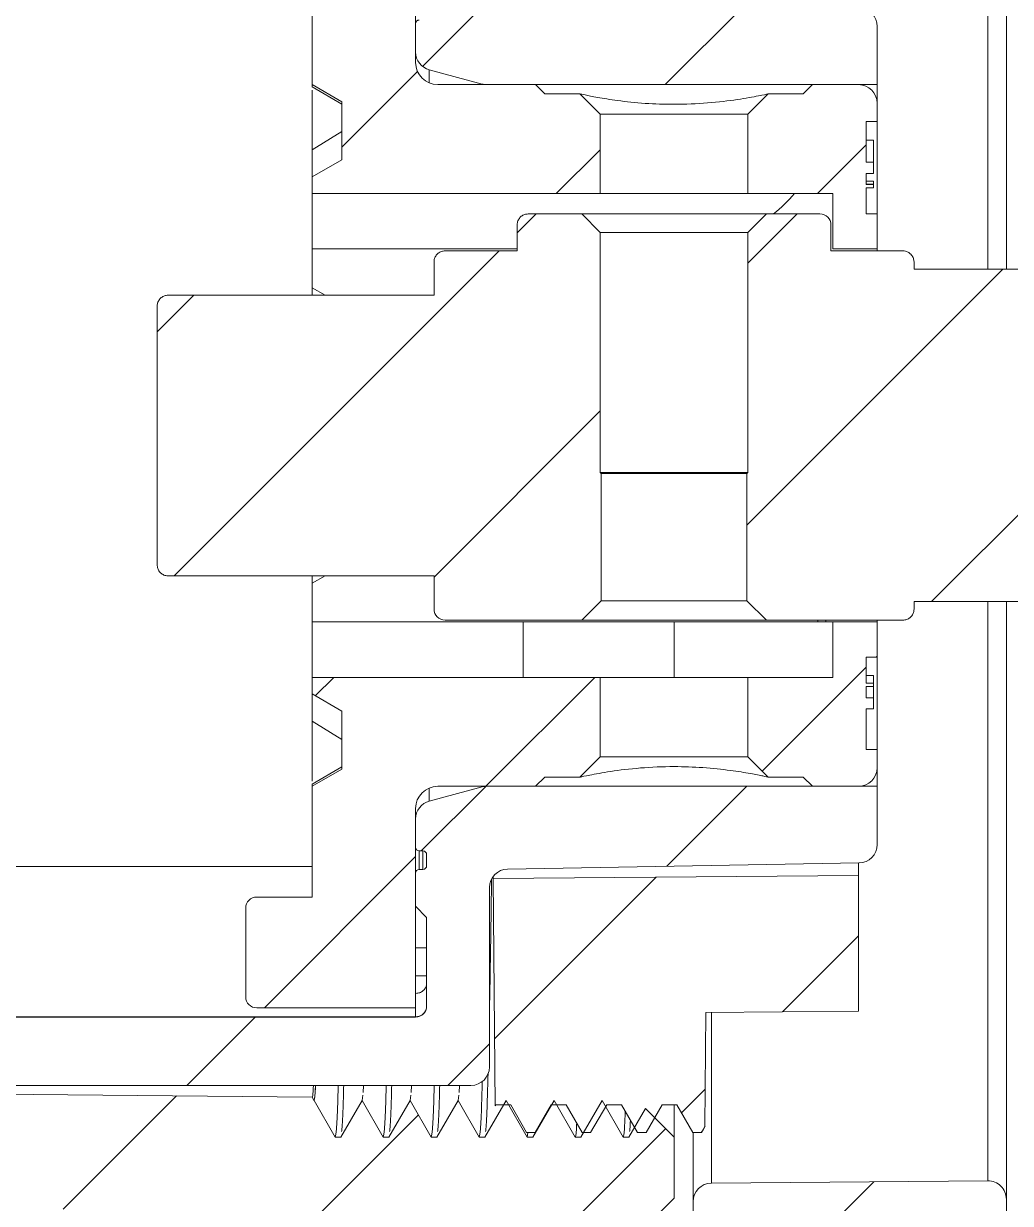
# Model space of a CAD drawing. Extents: x 14808 to 20058, y -13198 to -11680.
# Drawn here: x 19067.65 to 19081.01, y -12642.58 to -12626.6 of the extents above; entities that cross this region are included whole.
import ezdxf

# ---------------------------------------------------------------- set-up
doc = ezdxf.new("R2010")
doc.units = 0
doc.header["$LTSCALE"] = 7
doc.header["$MEASUREMENT"] = 0
doc.layers.get('0').update_dxf_attribs({"color": 2, "linetype": 'CONTINUOUS'})
pattern_1 = [(45, (85.4865, 0), (-1.76776695, 1.76776695), [])]

msp = doc.modelspace()

# ---------------------------------------------------------------- hatches: boundary and pattern name
at = {"linetype": 'Continuous', "lineweight": 0}
h = msp.add_hatch(dxfattribs=at)
h.set_pattern_fill('ANSI31', color=2, scale=20, style=0)
h.set_pattern_definition(pattern_1)
edge = h.paths.add_edge_path(flags=0)
edge.add_arc((19073.056, -12626.504), 0.05, 270, 360, ccw=False)
edge.add_line((19073.056, -12626.554), (19073.006, -12626.554))
edge.add_arc((19073.006, -12626.604), 0.05, 90, 180)
edge.add_line((19072.956, -12626.604), (19072.956, -12626.987))
edge.add_arc((19073.206, -12626.987), 0.25, 180, 255)
edge.add_line((19073.142, -12627.229), (19073.858, -12627.421))
edge.add_arc((19073.922, -12627.179), 0.25, 255, 270)
edge.add_line((19073.922, -12627.429), (19079.206, -12627.429))
edge.add_line((19079.206, -12627.429), (19079.206, -12626.642))
edge.add_arc((19078.956, -12626.642), 0.25, 0, 89)
edge.add_line((19078.961, -12626.392), (19074.202, -12626.309))
edge.add_arc((19074.206, -12626.059), 0.25, 180, 269, ccw=False)
edge.add_line((19073.956, -12626.059), (19073.956, -12623.629))
edge.add_arc((19073.706, -12623.629), 0.25, 0, 90)
edge.add_line((19073.706, -12623.379), (19065.006, -12623.379))
edge.add_line((19065.006, -12623.379), (19065.006, -12624.304))
edge.add_line((19065.006, -12624.304), (19072.956, -12624.304))
edge.add_arc((19072.956, -12624.454), 0.15, 0, 90, ccw=False)
edge.add_line((19073.106, -12624.454), (19073.106, -12625.654))
edge.add_line((19073.106, -12625.654), (19072.956, -12625.804))
edge.add_line((19072.956, -12625.804), (19072.956, -12626.254))
edge.add_arc((19073.006, -12626.254), 0.05, 180, 270)
edge.add_line((19073.006, -12626.304), (19073.056, -12626.304))
edge.add_arc((19073.056, -12626.354), 0.05, 0, 90, ccw=False)
edge.add_line((19073.106, -12626.354), (19073.106, -12626.504))
h = msp.add_hatch(dxfattribs=at)
h.set_pattern_fill('ANSI31', color=2, scale=20, style=0)
h.set_pattern_definition(pattern_1)
edge = h.paths.add_edge_path(flags=0)
edge.add_line((19071.956, -12627.66), (19071.956, -12628.448))
edge.add_line((19071.956, -12628.448), (19071.556, -12628.679))
edge.add_line((19071.556, -12628.679), (19071.556, -12628.904))
edge.add_line((19071.556, -12628.904), (19075.456, -12628.904))
edge.add_spline(control_points=[(19075.456, -12628.904), (19075.456, -12628.815), (19075.456, -12628.725), (19075.456, -12628.635), (19075.456, -12628.367), (19075.456, -12628.098), (19075.456, -12627.829)], knot_values=[1398.099463, 1398.099463, 1398.099463, 1398.099463, 1398.1, 1398.1, 1398.1, 1398.101613, 1398.101613, 1398.101613, 1398.101613], weights=[1, 1, 1, 1, 1, 1, 1], degree=3, periodic=0)
edge.add_line((19075.456, -12627.829), (19075.181, -12627.554))
edge.add_line((19075.181, -12627.554), (19074.706, -12627.554))
edge.add_line((19074.706, -12627.554), (19074.581, -12627.429))
edge.add_line((19074.581, -12627.429), (19073.256, -12627.429))
edge.add_arc((19073.256, -12627.129), 0.3, 180, 270, ccw=False)
edge.add_line((19072.956, -12627.129), (19072.956, -12624.429))
edge.add_line((19072.956, -12624.429), (19070.806, -12624.429))
edge.add_arc((19070.806, -12624.579), 0.15, 90, 180)
edge.add_line((19070.656, -12624.579), (19070.656, -12625.779))
edge.add_arc((19070.806, -12625.779), 0.15, 180, 270)
edge.add_line((19070.806, -12625.929), (19071.556, -12625.929))
edge.add_line((19071.556, -12625.929), (19071.556, -12627.429))
edge.add_line((19071.556, -12627.429), (19071.956, -12627.66))
h = msp.add_hatch(dxfattribs=at)
h.set_pattern_fill('ANSI31', color=2, scale=20, style=0)
h.set_pattern_definition(pattern_1)
edge = h.paths.add_edge_path(flags=0)
edge.add_line((19079.156, -12628.824), (19079.156, -12628.78))
edge.add_line((19079.156, -12628.78), (19079.056, -12628.78))
edge.add_line((19079.056, -12628.78), (19079.056, -12628.63))
edge.add_line((19079.056, -12628.63), (19079.156, -12628.63))
edge.add_line((19079.156, -12628.63), (19079.156, -12628.479))
edge.add_line((19079.156, -12628.479), (19079.056, -12628.479))
edge.add_line((19079.056, -12628.479), (19079.056, -12627.929))
edge.add_line((19079.056, -12627.929), (19079.206, -12627.929))
edge.add_line((19079.206, -12627.929), (19079.206, -12627.679))
edge.add_arc((19078.956, -12627.679), 0.25, 0, 90)
edge.add_line((19078.956, -12627.429), (19078.331, -12627.429))
edge.add_line((19078.331, -12627.429), (19078.206, -12627.554))
edge.add_line((19078.206, -12627.554), (19077.731, -12627.554))
edge.add_line((19077.731, -12627.554), (19077.456, -12627.829))
edge.add_spline(control_points=[(19077.456, -12627.829), (19077.456, -12628.098), (19077.456, -12628.367), (19077.456, -12628.635), (19077.456, -12628.725), (19077.456, -12628.815), (19077.456, -12628.904)], knot_values=[1398.098388, 1398.098388, 1398.098388, 1398.098388, 1398.1, 1398.1, 1398.1, 1398.100537, 1398.100537, 1398.100537, 1398.100537], weights=[1, 1, 1, 1, 1, 1, 1], degree=3, periodic=0)
edge.add_line((19077.456, -12628.904), (19078.606, -12628.904))
edge.add_spline(control_points=[(19078.606, -12628.904), (19078.606, -12629.029), (19078.606, -12629.154), (19078.606, -12629.279), (19078.606, -12629.404), (19078.606, -12629.529), (19078.606, -12629.654)], knot_values=[3005.91425, 3005.91425, 3005.91425, 3005.91425, 3005.915, 3005.915, 3005.915, 3005.91575, 3005.91575, 3005.91575, 3005.91575], weights=[1, 1, 1, 1, 1, 1, 1], degree=3, periodic=0)
edge.add_line((19078.606, -12629.654), (19079.206, -12629.654))
edge.add_line((19079.206, -12629.654), (19079.206, -12629.179))
edge.add_line((19079.206, -12629.179), (19079.056, -12629.179))
edge.add_line((19079.056, -12629.179), (19079.056, -12628.824))
edge.add_line((19079.056, -12628.824), (19079.156, -12628.824))
h = msp.add_hatch(dxfattribs=at)
h.set_pattern_fill('ANSI31', color=2, scale=20, style=0)
h.set_pattern_definition(pattern_1)
edge = h.paths.add_edge_path(flags=0)
edge.add_line((19075.206, -12629.179), (19074.481, -12629.179))
edge.add_spline(control_points=[(19074.481, -12629.179), (19074.465, -12629.179), (19074.448, -12629.182), (19074.432, -12629.188), (19074.416, -12629.193), (19074.401, -12629.202), (19074.388, -12629.212), (19074.375, -12629.223), (19074.363, -12629.235), (19074.354, -12629.25), (19074.345, -12629.264), (19074.339, -12629.28), (19074.335, -12629.296), (19074.333, -12629.307), (19074.331, -12629.318), (19074.331, -12629.329)], knot_values=[0, 0, 0, 0, 0.000101, 0.000101, 0.000101, 0.000201, 0.000201, 0.000201, 0.000302, 0.000302, 0.000302, 0.000403, 0.000403, 0.000403, 0.000469, 0.000469, 0.000469, 0.000469], weights=[1, 1, 1, 1, 1, 1, 1, 1, 1, 1, 1, 1, 1, 1, 1, 1], degree=3, periodic=0)
edge.add_spline(control_points=[(19074.331, -12629.329), (19074.331, -12629.388), (19074.331, -12629.446), (19074.331, -12629.504), (19074.331, -12629.563), (19074.331, -12629.621), (19074.331, -12629.679)], knot_values=[2970.96215, 2970.96215, 2970.96215, 2970.96215, 2970.9625, 2970.9625, 2970.9625, 2970.96285, 2970.96285, 2970.96285, 2970.96285], weights=[1, 1, 1, 1, 1, 1, 1], degree=3, periodic=0)
edge.add_line((19074.331, -12629.679), (19073.356, -12629.679))
edge.add_spline(control_points=[(19073.356, -12629.679), (19073.34, -12629.679), (19073.323, -12629.682), (19073.307, -12629.688), (19073.291, -12629.693), (19073.276, -12629.702), (19073.263, -12629.712), (19073.25, -12629.723), (19073.238, -12629.735), (19073.229, -12629.75), (19073.22, -12629.764), (19073.214, -12629.78), (19073.21, -12629.796), (19073.208, -12629.807), (19073.206, -12629.818), (19073.206, -12629.829)], knot_values=[0, 0, 0, 0, 0.000101, 0.000101, 0.000101, 0.000201, 0.000201, 0.000201, 0.000302, 0.000302, 0.000302, 0.000403, 0.000403, 0.000403, 0.000469, 0.000469, 0.000469, 0.000469], weights=[1, 1, 1, 1, 1, 1, 1, 1, 1, 1, 1, 1, 1, 1, 1, 1], degree=3, periodic=0)
edge.add_spline(control_points=[(19073.206, -12629.829), (19073.206, -12629.979), (19073.206, -12630.129), (19073.206, -12630.279)], knot_values=[1135.95065, 1135.95065, 1135.95065, 1135.95065, 1135.95155, 1135.95155, 1135.95155, 1135.95155], weights=[1, 1, 1, 1], degree=3, periodic=0)
edge.add_line((19073.206, -12630.279), (19069.606, -12630.279))
edge.add_spline(control_points=[(19069.606, -12630.279), (19069.59, -12630.279), (19069.573, -12630.282), (19069.557, -12630.288), (19069.541, -12630.293), (19069.526, -12630.302), (19069.513, -12630.312), (19069.5, -12630.323), (19069.488, -12630.335), (19069.479, -12630.35), (19069.47, -12630.364), (19069.464, -12630.38), (19069.46, -12630.396), (19069.458, -12630.407), (19069.456, -12630.418), (19069.456, -12630.429)], knot_values=[0, 0, 0, 0, 0.000101, 0.000101, 0.000101, 0.000201, 0.000201, 0.000201, 0.000302, 0.000302, 0.000302, 0.000403, 0.000403, 0.000403, 0.000469, 0.000469, 0.000469, 0.000469], weights=[1, 1, 1, 1, 1, 1, 1, 1, 1, 1, 1, 1, 1, 1, 1, 1], degree=3, periodic=0)
edge.add_spline(control_points=[(19069.456, -12630.429), (19069.456, -12630.575), (19069.456, -12630.721), (19069.456, -12630.867), (19069.456, -12631.888), (19069.456, -12632.908), (19069.456, -12633.929)], knot_values=[2446.667125, 2446.667125, 2446.667125, 2446.667125, 2446.668, 2446.668, 2446.668, 2446.674125, 2446.674125, 2446.674125, 2446.674125], weights=[1, 1, 1, 1, 1, 1, 1], degree=3, periodic=0)
edge.add_spline(control_points=[(19069.456, -12633.929), (19069.456, -12633.946), (19069.459, -12633.963), (19069.465, -12633.979), (19069.47, -12633.995), (19069.479, -12634.01), (19069.489, -12634.023), (19069.5, -12634.036), (19069.513, -12634.048), (19069.527, -12634.056), (19069.541, -12634.065), (19069.557, -12634.072), (19069.573, -12634.076), (19069.584, -12634.078), (19069.595, -12634.079), (19069.606, -12634.079)], knot_values=[0, 0, 0, 0, 0.000101, 0.000101, 0.000101, 0.000201, 0.000201, 0.000201, 0.000302, 0.000302, 0.000302, 0.000403, 0.000403, 0.000403, 0.000469, 0.000469, 0.000469, 0.000469], weights=[1, 1, 1, 1, 1, 1, 1, 1, 1, 1, 1, 1, 1, 1, 1, 1], degree=3, periodic=0)
edge.add_line((19069.606, -12634.079), (19073.206, -12634.079))
edge.add_spline(control_points=[(19073.206, -12634.079), (19073.206, -12634.229), (19073.206, -12634.379), (19073.206, -12634.529)], knot_values=[1135.95915, 1135.95915, 1135.95915, 1135.95915, 1135.96005, 1135.96005, 1135.96005, 1135.96005], weights=[1, 1, 1, 1], degree=3, periodic=0)
edge.add_arc((19073.356, -12634.529), 0.15, 180, 270)
edge.add_line((19073.356, -12634.679), (19075.206, -12634.679))
edge.add_line((19075.206, -12634.679), (19075.469, -12634.417))
edge.add_spline(control_points=[(19075.469, -12634.417), (19075.469, -12633.914), (19075.469, -12633.41), (19075.469, -12632.907), (19075.469, -12632.835), (19075.469, -12632.764), (19075.469, -12632.692)], knot_values=[1380.620731, 1380.620731, 1380.620731, 1380.620731, 1380.62375, 1380.62375, 1380.62375, 1380.624181, 1380.624181, 1380.624181, 1380.624181], weights=[1, 1, 1, 1, 1, 1, 1], degree=3, periodic=0)
edge.add_line((19075.469, -12632.692), (19075.456, -12632.679))
edge.add_spline(control_points=[(19075.456, -12632.679), (19075.456, -12632.398), (19075.456, -12632.117), (19075.456, -12631.835), (19075.456, -12631.169), (19075.456, -12630.502), (19075.456, -12629.835), (19075.456, -12629.7), (19075.456, -12629.565), (19075.456, -12629.429)], knot_values=[1398.094313, 1398.094313, 1398.094313, 1398.094313, 1398.096, 1398.096, 1398.096, 1398.1, 1398.1, 1398.1, 1398.100813, 1398.100813, 1398.100813, 1398.100813], weights=[1, 1, 1, 1, 1, 1, 1, 1, 1, 1], degree=3, periodic=0)
edge.add_line((19075.456, -12629.429), (19075.206, -12629.179))
h = msp.add_hatch(dxfattribs=at)
h.set_pattern_fill('ANSI31', color=2, scale=20, style=0)
h.set_pattern_definition(pattern_1)
edge = h.paths.add_edge_path(flags=0)
edge.add_line((19083.456, -12629.929), (19079.706, -12629.929))
edge.add_spline(control_points=[(19079.706, -12629.929), (19079.706, -12629.896), (19079.706, -12629.863), (19079.706, -12629.829)], knot_values=[1135.95515, 1135.95515, 1135.95515, 1135.95515, 1135.95535, 1135.95535, 1135.95535, 1135.95535], weights=[1, 1, 1, 1], degree=3, periodic=0)
edge.add_spline(control_points=[(19079.706, -12629.829), (19079.706, -12629.812), (19079.703, -12629.795), (19079.698, -12629.78), (19079.692, -12629.764), (19079.684, -12629.749), (19079.673, -12629.736), (19079.663, -12629.722), (19079.65, -12629.711), (19079.636, -12629.702), (19079.622, -12629.693), (19079.606, -12629.687), (19079.589, -12629.683), (19079.578, -12629.68), (19079.567, -12629.679), (19079.556, -12629.679)], knot_values=[0, 0, 0, 0, 0.000101, 0.000101, 0.000101, 0.000201, 0.000201, 0.000201, 0.000302, 0.000302, 0.000302, 0.000403, 0.000403, 0.000403, 0.000469, 0.000469, 0.000469, 0.000469], weights=[1, 1, 1, 1, 1, 1, 1, 1, 1, 1, 1, 1, 1, 1, 1, 1], degree=3, periodic=0)
edge.add_line((19079.556, -12629.679), (19078.581, -12629.679))
edge.add_spline(control_points=[(19078.581, -12629.679), (19078.581, -12629.621), (19078.581, -12629.563), (19078.581, -12629.504), (19078.581, -12629.446), (19078.581, -12629.388), (19078.581, -12629.329)], knot_values=[2970.96215, 2970.96215, 2970.96215, 2970.96215, 2970.9625, 2970.9625, 2970.9625, 2970.96285, 2970.96285, 2970.96285, 2970.96285], weights=[1, 1, 1, 1, 1, 1, 1], degree=3, periodic=0)
edge.add_arc((19078.431, -12629.329), 0.15, 0, 90)
edge.add_line((19078.431, -12629.179), (19077.706, -12629.179))
edge.add_line((19077.706, -12629.179), (19077.456, -12629.429))
edge.add_spline(control_points=[(19077.456, -12629.429), (19077.456, -12629.565), (19077.456, -12629.7), (19077.456, -12629.835), (19077.456, -12630.783), (19077.456, -12631.731), (19077.456, -12632.679)], knot_values=[1398.099188, 1398.099188, 1398.099188, 1398.099188, 1398.1, 1398.1, 1398.1, 1398.105688, 1398.105688, 1398.105688, 1398.105688], weights=[1, 1, 1, 1, 1, 1, 1], degree=3, periodic=0)
edge.add_line((19077.456, -12632.679), (19077.444, -12632.692))
edge.add_spline(control_points=[(19077.444, -12632.692), (19077.444, -12632.764), (19077.444, -12632.835), (19077.444, -12632.907), (19077.444, -12633.41), (19077.444, -12633.914), (19077.444, -12634.417)], knot_values=[1380.623319, 1380.623319, 1380.623319, 1380.623319, 1380.62375, 1380.62375, 1380.62375, 1380.626769, 1380.626769, 1380.626769, 1380.626769], weights=[1, 1, 1, 1, 1, 1, 1], degree=3, periodic=0)
edge.add_line((19077.444, -12634.417), (19077.706, -12634.679))
edge.add_line((19077.706, -12634.679), (19079.556, -12634.679))
edge.add_spline(control_points=[(19079.556, -12634.679), (19079.573, -12634.679), (19079.59, -12634.676), (19079.606, -12634.671), (19079.622, -12634.665), (19079.637, -12634.657), (19079.65, -12634.646), (19079.663, -12634.636), (19079.675, -12634.623), (19079.684, -12634.609), (19079.692, -12634.594), (19079.699, -12634.579), (19079.703, -12634.562), (19079.705, -12634.551), (19079.706, -12634.54), (19079.706, -12634.529)], knot_values=[0, 0, 0, 0, 0.000101, 0.000101, 0.000101, 0.000201, 0.000201, 0.000201, 0.000302, 0.000302, 0.000302, 0.000403, 0.000403, 0.000403, 0.000469, 0.000469, 0.000469, 0.000469], weights=[1, 1, 1, 1, 1, 1, 1, 1, 1, 1, 1, 1, 1, 1, 1, 1], degree=3, periodic=0)
edge.add_spline(control_points=[(19079.706, -12634.529), (19079.706, -12634.496), (19079.706, -12634.463), (19079.706, -12634.429)], knot_values=[1135.94595, 1135.94595, 1135.94595, 1135.94595, 1135.94615, 1135.94615, 1135.94615, 1135.94615], weights=[1, 1, 1, 1], degree=3, periodic=0)
edge.add_line((19079.706, -12634.429), (19083.456, -12634.429))
edge.add_spline(control_points=[(19083.456, -12634.429), (19083.456, -12634.404), (19083.456, -12634.379), (19083.456, -12634.354), (19083.456, -12634.329), (19083.456, -12634.304), (19083.456, -12634.279)], knot_values=[1048.57485, 1048.57485, 1048.57485, 1048.57485, 1048.575, 1048.575, 1048.575, 1048.57515, 1048.57515, 1048.57515, 1048.57515], weights=[1, 1, 1, 1, 1, 1, 1], degree=3, periodic=0)
edge.add_line((19083.456, -12634.279), (19084.106, -12634.279))
edge.add_line((19084.106, -12634.279), (19084.106, -12634.379))
edge.add_line((19084.106, -12634.379), (19084.307, -12634.379))
edge.add_line((19084.307, -12634.379), (19084.307, -12634.279))
edge.add_line((19084.307, -12634.279), (19084.508, -12634.279))
edge.add_line((19084.508, -12634.279), (19084.508, -12634.379))
edge.add_line((19084.508, -12634.379), (19084.566, -12634.379))
edge.add_line((19084.566, -12634.379), (19084.566, -12634.279))
edge.add_line((19084.566, -12634.279), (19084.956, -12634.279))
edge.add_spline(control_points=[(19084.956, -12634.279), (19084.956, -12634.304), (19084.956, -12634.329), (19084.956, -12634.354), (19084.956, -12634.379), (19084.956, -12634.404), (19084.956, -12634.429)], knot_values=[1048.57485, 1048.57485, 1048.57485, 1048.57485, 1048.575, 1048.575, 1048.575, 1048.57515, 1048.57515, 1048.57515, 1048.57515], weights=[1, 1, 1, 1, 1, 1, 1], degree=3, periodic=0)
edge.add_line((19084.956, -12634.429), (19088.456, -12634.429))
edge.add_arc((19088.456, -12634.179), 0.25, 270, 360)
edge.add_line((19088.706, -12634.179), (19088.706, -12633.304))
edge.add_line((19088.706, -12633.304), (19087.587, -12633.004))
edge.add_line((19087.587, -12633.004), (19082.995, -12633.004))
edge.add_arc((19082.995, -12632.504), 0.5, 210, 270, ccw=False)
edge.add_line((19082.562, -12632.754), (19082.374, -12632.429))
edge.add_spline(control_points=[(19082.374, -12632.429), (19082.371, -12632.423), (19082.367, -12632.416), (19082.364, -12632.41), (19082.338, -12632.36), (19082.32, -12632.305), (19082.312, -12632.25), (19082.304, -12632.194), (19082.306, -12632.137), (19082.317, -12632.082), (19082.328, -12632.029), (19082.347, -12631.976), (19082.374, -12631.929)], knot_values=[0.000008, 0.000008, 0.000008, 0.000008, 0.000053, 0.000053, 0.000053, 0.000393, 0.000393, 0.000393, 0.000734, 0.000734, 0.000734, 0.001064, 0.001064, 0.001064, 0.001064], weights=[1, 1, 1, 1, 1, 1, 1, 1, 1, 1, 1, 1, 1], degree=3, periodic=0)
edge.add_line((19082.374, -12631.929), (19082.562, -12631.604))
edge.add_arc((19082.995, -12631.854), 0.5, 90, 150, ccw=False)
edge.add_line((19082.995, -12631.354), (19087.587, -12631.354))
edge.add_line((19087.587, -12631.354), (19088.706, -12631.054))
edge.add_line((19088.706, -12631.054), (19088.706, -12630.179))
edge.add_arc((19088.456, -12630.179), 0.25, 0, 90)
edge.add_line((19088.456, -12629.929), (19084.956, -12629.929))
edge.add_spline(control_points=[(19084.956, -12629.929), (19084.956, -12629.954), (19084.956, -12629.979), (19084.956, -12630.004), (19084.956, -12630.029), (19084.956, -12630.054), (19084.956, -12630.079)], knot_values=[1048.57485, 1048.57485, 1048.57485, 1048.57485, 1048.575, 1048.575, 1048.575, 1048.57515, 1048.57515, 1048.57515, 1048.57515], weights=[1, 1, 1, 1, 1, 1, 1], degree=3, periodic=0)
edge.add_line((19084.956, -12630.079), (19084.566, -12630.079))
edge.add_line((19084.566, -12630.079), (19084.566, -12629.979))
edge.add_line((19084.566, -12629.979), (19084.508, -12629.979))
edge.add_line((19084.508, -12629.979), (19084.508, -12630.079))
edge.add_line((19084.508, -12630.079), (19084.307, -12630.079))
edge.add_line((19084.307, -12630.079), (19084.307, -12629.979))
edge.add_line((19084.307, -12629.979), (19084.106, -12629.979))
edge.add_line((19084.106, -12629.979), (19084.106, -12630.079))
edge.add_line((19084.106, -12630.079), (19083.456, -12630.079))
edge.add_spline(control_points=[(19083.456, -12630.079), (19083.456, -12630.054), (19083.456, -12630.029), (19083.456, -12630.004), (19083.456, -12629.979), (19083.456, -12629.954), (19083.456, -12629.929)], knot_values=[1048.57485, 1048.57485, 1048.57485, 1048.57485, 1048.575, 1048.575, 1048.575, 1048.57515, 1048.57515, 1048.57515, 1048.57515], weights=[1, 1, 1, 1, 1, 1, 1], degree=3, periodic=0)
h = msp.add_hatch(dxfattribs=at)
h.set_pattern_fill('ANSI31', color=2, scale=20, style=0)
h.set_pattern_definition(pattern_1)
edge = h.paths.add_edge_path(flags=0)
edge.add_line((19079.056, -12635.729), (19079.056, -12635.578))
edge.add_line((19079.056, -12635.578), (19079.156, -12635.578))
edge.add_line((19079.156, -12635.578), (19079.156, -12635.534))
edge.add_line((19079.156, -12635.534), (19079.056, -12635.534))
edge.add_line((19079.056, -12635.534), (19079.056, -12635.179))
edge.add_line((19079.056, -12635.179), (19079.206, -12635.179))
edge.add_line((19079.206, -12635.179), (19079.206, -12634.704))
edge.add_line((19079.206, -12634.704), (19078.606, -12634.704))
edge.add_spline(control_points=[(19078.606, -12634.704), (19078.606, -12634.829), (19078.606, -12634.954), (19078.606, -12635.079), (19078.606, -12635.204), (19078.606, -12635.329), (19078.606, -12635.454)], knot_values=[3005.91425, 3005.91425, 3005.91425, 3005.91425, 3005.915, 3005.915, 3005.915, 3005.91575, 3005.91575, 3005.91575, 3005.91575], weights=[1, 1, 1, 1, 1, 1, 1], degree=3, periodic=0)
edge.add_line((19078.606, -12635.454), (19077.456, -12635.454))
edge.add_spline(control_points=[(19077.456, -12635.454), (19077.456, -12635.723), (19077.456, -12635.992), (19077.456, -12636.26), (19077.456, -12636.35), (19077.456, -12636.44), (19077.456, -12636.529)], knot_values=[1398.098387, 1398.098387, 1398.098387, 1398.098387, 1398.1, 1398.1, 1398.1, 1398.100537, 1398.100537, 1398.100537, 1398.100537], weights=[1, 1, 1, 1, 1, 1, 1], degree=3, periodic=0)
edge.add_line((19077.456, -12636.529), (19077.731, -12636.804))
edge.add_line((19077.731, -12636.804), (19078.206, -12636.804))
edge.add_line((19078.206, -12636.804), (19078.331, -12636.929))
edge.add_line((19078.331, -12636.929), (19078.956, -12636.929))
edge.add_arc((19078.956, -12636.679), 0.25, 270, 360)
edge.add_line((19079.206, -12636.679), (19079.206, -12636.429))
edge.add_line((19079.206, -12636.429), (19079.056, -12636.429))
edge.add_line((19079.056, -12636.429), (19079.056, -12635.88))
edge.add_line((19079.056, -12635.88), (19079.156, -12635.88))
edge.add_line((19079.156, -12635.88), (19079.156, -12635.729))
edge.add_line((19079.156, -12635.729), (19079.056, -12635.729))
h = msp.add_hatch(dxfattribs=at)
h.set_pattern_fill('ANSI31', color=2, scale=20, style=0)
h.set_pattern_definition(pattern_1)
edge = h.paths.add_edge_path(flags=0)
edge.add_line((19071.956, -12635.91), (19071.956, -12636.698))
edge.add_line((19071.956, -12636.698), (19071.556, -12636.929))
edge.add_line((19071.556, -12636.929), (19071.556, -12638.429))
edge.add_line((19071.556, -12638.429), (19070.806, -12638.429))
edge.add_arc((19070.806, -12638.579), 0.15, 90, 180)
edge.add_line((19070.656, -12638.579), (19070.656, -12639.779))
edge.add_arc((19070.806, -12639.779), 0.15, 180, 270)
edge.add_line((19070.806, -12639.929), (19072.956, -12639.929))
edge.add_line((19072.956, -12639.929), (19072.956, -12637.229))
edge.add_arc((19073.256, -12637.229), 0.3, 90, 180, ccw=False)
edge.add_line((19073.256, -12636.929), (19074.581, -12636.929))
edge.add_line((19074.581, -12636.929), (19074.706, -12636.804))
edge.add_line((19074.706, -12636.804), (19075.181, -12636.804))
edge.add_line((19075.181, -12636.804), (19075.456, -12636.529))
edge.add_spline(control_points=[(19075.456, -12636.529), (19075.456, -12636.44), (19075.456, -12636.35), (19075.456, -12636.26), (19075.456, -12635.992), (19075.456, -12635.723), (19075.456, -12635.454)], knot_values=[1398.099463, 1398.099463, 1398.099463, 1398.099463, 1398.1, 1398.1, 1398.1, 1398.101613, 1398.101613, 1398.101613, 1398.101613], weights=[1, 1, 1, 1, 1, 1, 1], degree=3, periodic=0)
edge.add_line((19075.456, -12635.454), (19071.556, -12635.454))
edge.add_line((19071.556, -12635.454), (19071.556, -12635.679))
edge.add_line((19071.556, -12635.679), (19071.956, -12635.91))
h = msp.add_hatch(dxfattribs=at)
h.set_pattern_fill('ANSI31', color=2, scale=20, style=0)
h.set_pattern_definition(pattern_1)
edge = h.paths.add_edge_path(flags=0)
edge.add_arc((19073.006, -12637.754), 0.05, 180, 270)
edge.add_line((19073.006, -12637.804), (19073.056, -12637.804))
edge.add_arc((19073.056, -12637.854), 0.05, 0, 90, ccw=False)
edge.add_line((19073.106, -12637.854), (19073.106, -12638.004))
edge.add_arc((19073.056, -12638.004), 0.05, 270, 360, ccw=False)
edge.add_line((19073.056, -12638.054), (19073.006, -12638.054))
edge.add_arc((19073.006, -12638.104), 0.05, 90, 180)
edge.add_line((19072.956, -12638.104), (19072.956, -12638.554))
edge.add_line((19072.956, -12638.554), (19073.106, -12638.704))
edge.add_line((19073.106, -12638.704), (19073.106, -12639.904))
edge.add_arc((19072.956, -12639.904), 0.15, 270, 360, ccw=False)
edge.add_line((19072.956, -12640.054), (19065.006, -12640.054))
edge.add_line((19065.006, -12640.054), (19065.006, -12640.979))
edge.add_line((19065.006, -12640.979), (19073.706, -12640.979))
edge.add_arc((19073.706, -12640.729), 0.25, 270, 360)
edge.add_line((19073.956, -12640.729), (19073.956, -12638.3))
edge.add_arc((19074.206, -12638.3), 0.25, 91, 180, ccw=False)
edge.add_line((19074.202, -12638.05), (19078.961, -12637.967))
edge.add_arc((19078.956, -12637.717), 0.25, 271, 360)
edge.add_line((19079.206, -12637.717), (19079.206, -12636.929))
edge.add_line((19079.206, -12636.929), (19073.922, -12636.929))
edge.add_arc((19073.922, -12637.179), 0.25, 90, 105)
edge.add_line((19073.858, -12636.938), (19073.142, -12637.13))
edge.add_arc((19073.206, -12637.371), 0.25, 105, 180)
edge.add_line((19072.956, -12637.371), (19072.956, -12637.754))
h = msp.add_hatch(dxfattribs=at)
h.set_pattern_fill('ANSI31', color=2, scale=20, style=0)
h.set_pattern_definition(pattern_1)
h.paths.add_polyline_path([(19074.577, -12641.617), (19074.794, -12641.242), (19074.994, -12641.242), (19075.21, -12641.617), (19075.327, -12641.617), (19075.544, -12641.242), (19075.744, -12641.242), (19075.96, -12641.617), (19076.077, -12641.617), (19076.294, -12641.242), (19076.494, -12641.242), (19076.71, -12641.617), (19076.827, -12641.617), (19076.875, -12641.535), (19076.888, -12639.993), (19078.956, -12639.972), (19078.956, -12638.136), (19074.009, -12638.179), (19074.036, -12641.256), (19074.044, -12641.242), (19074.244, -12641.242), (19074.46, -12641.617)], flags=0)
h = msp.add_hatch(dxfattribs=at)
h.set_pattern_fill('ANSI31', color=2, scale=20, style=0)
h.set_pattern_definition(pattern_1)
edge = h.paths.add_edge_path(flags=0)
edge.add_line((19076.456, -12641.679), (19076.068, -12641.291))
edge.add_line((19076.068, -12641.291), (19075.844, -12641.679))
edge.add_line((19075.844, -12641.679), (19075.769, -12641.679))
edge.add_line((19075.769, -12641.679), (19075.481, -12641.181))
edge.add_line((19075.481, -12641.181), (19075.194, -12641.679))
edge.add_line((19075.194, -12641.679), (19075.119, -12641.679))
edge.add_line((19075.119, -12641.679), (19074.831, -12641.181))
edge.add_line((19074.831, -12641.181), (19074.544, -12641.679))
edge.add_line((19074.544, -12641.679), (19074.469, -12641.679))
edge.add_line((19074.469, -12641.679), (19074.181, -12641.181))
edge.add_line((19074.181, -12641.181), (19073.894, -12641.679))
edge.add_line((19073.894, -12641.679), (19073.819, -12641.679))
edge.add_line((19073.819, -12641.679), (19073.531, -12641.181))
edge.add_line((19073.531, -12641.181), (19073.244, -12641.679))
edge.add_line((19073.244, -12641.679), (19073.169, -12641.679))
edge.add_line((19073.169, -12641.679), (19072.881, -12641.181))
edge.add_line((19072.881, -12641.181), (19072.594, -12641.679))
edge.add_line((19072.594, -12641.679), (19072.519, -12641.679))
edge.add_line((19072.519, -12641.679), (19072.231, -12641.181))
edge.add_line((19072.231, -12641.181), (19071.944, -12641.679))
edge.add_line((19071.944, -12641.679), (19071.869, -12641.679))
edge.add_line((19071.869, -12641.679), (19071.581, -12641.181))
edge.add_line((19071.581, -12641.181), (19071.58, -12641.179))
edge.add_line((19071.58, -12641.179), (19071.555, -12641.136))
edge.add_line((19071.555, -12641.136), (19060.654, -12641.041))
edge.add_arc((19060.656, -12640.791), 0.25, 180, 269.5, ccw=False)
edge.add_line((19060.406, -12640.791), (19060.406, -12639.929))
edge.add_line((19060.406, -12639.929), (19058.156, -12639.949))
edge.add_line((19058.156, -12639.949), (19058.156, -12641.576))
edge.add_arc((19059.156, -12641.576), 1, 180, 269.5)
edge.add_line((19059.148, -12642.576), (19068.461, -12642.657))
edge.add_arc((19068.456, -12643.157), 0.5, 0, 89.5, ccw=False)
edge.add_line((19068.956, -12643.157), (19068.956, -12645.59))
edge.add_line((19068.956, -12645.59), (19070.956, -12645.614))
edge.add_line((19070.956, -12645.614), (19070.956, -12642.804))
edge.add_line((19070.956, -12642.804), (19076.206, -12642.758))
edge.add_line((19076.206, -12642.758), (19076.456, -12642.504))
edge.add_line((19076.456, -12642.504), (19076.456, -12641.679))
h = msp.add_hatch(dxfattribs=at)
h.set_pattern_fill('ANSI31', color=2, scale=20, style=0)
h.set_pattern_definition(pattern_1)
edge = h.paths.add_edge_path(flags=0)
edge.add_line((19075.456, -12647.386), (19072.956, -12647.429))
edge.add_line((19072.956, -12647.429), (19072.956, -12648.503))
edge.add_line((19072.956, -12648.503), (19076.715, -12648.438))
edge.add_arc((19076.706, -12647.938), 0.5, 271, 360)
edge.add_line((19077.206, -12647.938), (19077.206, -12643.958))
edge.add_arc((19077.706, -12643.958), 0.5, 90.5, 180, ccw=False)
edge.add_line((19077.702, -12643.458), (19080.708, -12643.431))
edge.add_arc((19080.706, -12643.181), 0.25, 270.5, 360)
edge.add_line((19080.956, -12643.181), (19080.956, -12642.519))
edge.add_arc((19080.706, -12642.519), 0.25, 0, 90.5)
edge.add_line((19080.704, -12642.269), (19076.963, -12642.302))
edge.add_arc((19076.965, -12642.552), 0.25, 90.5, 180)
edge.add_line((19076.715, -12642.552), (19076.715, -12642.934))
edge.add_line((19076.715, -12642.934), (19075.703, -12642.942))
edge.add_arc((19075.705, -12643.192), 0.25, 90.5, 174.7119)
edge.add_arc((19075.406, -12643.165), 0.05, 275, 354.7119, ccw=False)
edge.add_line((19075.411, -12643.214), (19072.956, -12643.429))
edge.add_line((19072.956, -12643.429), (19072.956, -12643.929))
edge.add_line((19072.956, -12643.929), (19075.456, -12643.973))
edge.add_line((19075.456, -12643.973), (19075.456, -12647.386))

# ---------------------------------------------------------------- linework, layer by layer
at = {"color": 7, "linetype": 'Continuous', "lineweight": 15}
for p, q in [((19080.956, -12621.839), (19080.956, -12629.929)), ((19072.956, -12627.129), (19072.956, -12624.429)), ((19071.556, -12625.929), (19071.556, -12627.429)), ((19072.956, -12626.604), (19072.956, -12626.987)), ((19079.206, -12627.429), (19079.206, -12626.642)), ((19073.858, -12627.421), (19073.142, -12627.229)), ((19071.956, -12627.66), (19071.556, -12627.429)), ((19071.556, -12627.46), (19071.956, -12627.692)), ((19074.581, -12627.429), (19073.256, -12627.429)), ((19079.206, -12627.429), (19073.922, -12627.429)), ((19074.706, -12627.554), (19074.581, -12627.429)), ((19078.331, -12627.429), (19078.206, -12627.554)), ((19078.956, -12627.429), (19078.331, -12627.429)), ((19079.206, -12627.429), (19079.206, -12627.679)), ((19071.556, -12628.31), (19071.556, -12627.504)), ((19075.181, -12627.554), (19074.706, -12627.554)), ((19075.181, -12627.554), (19075.456, -12627.829)), ((19077.456, -12627.829), (19077.731, -12627.554)), ((19078.206, -12627.554), (19077.731, -12627.554)), ((19071.956, -12628.448), (19071.956, -12627.66)), ((19079.206, -12627.929), (19079.206, -12627.679)), ((19077.456, -12627.829), (19075.456, -12627.829)), ((19075.456, -12627.829), (19075.456, -12628.904)), ((19077.456, -12628.904), (19077.456, -12627.829)), ((19079.206, -12627.929), (19079.056, -12627.929)), ((19079.056, -12628.479), (19079.056, -12627.929)), ((19079.206, -12627.929), (19079.206, -12629.179)), ((19071.956, -12628.063), (19071.556, -12628.31)), ((19079.056, -12628.179), (19079.156, -12628.179)), ((19079.156, -12628.479), (19079.156, -12628.179)), ((19071.556, -12628.679), (19071.956, -12628.448)), ((19079.156, -12628.479), (19079.056, -12628.479)), ((19079.156, -12628.63), (19079.156, -12628.479)), ((19071.556, -12628.679), (19071.556, -12628.904)), ((19079.056, -12628.63), (19079.156, -12628.63)), ((19079.056, -12628.78), (19079.056, -12628.63)), ((19079.056, -12628.734), (19079.156, -12628.734)), ((19079.156, -12628.734), (19079.156, -12628.775)), ((19075.456, -12628.904), (19071.556, -12628.904)), ((19071.556, -12629.654), (19071.556, -12628.904)), ((19075.456, -12628.904), (19077.456, -12628.904)), ((19078.606, -12628.904), (19077.456, -12628.904)), ((19078.606, -12629.654), (19078.606, -12628.904)), ((19079.056, -12628.775), (19079.156, -12628.775)), ((19079.156, -12628.78), (19079.056, -12628.78)), ((19079.056, -12628.824), (19079.156, -12628.824)), ((19079.056, -12629.179), (19079.056, -12628.824)), ((19079.156, -12628.775), (19079.156, -12628.78)), ((19079.156, -12628.824), (19079.156, -12628.78)), ((19074.481, -12629.179), (19075.206, -12629.179)), ((19075.206, -12629.179), (19075.456, -12629.429)), ((19077.706, -12629.179), (19075.206, -12629.179)), ((19077.456, -12629.429), (19077.706, -12629.179)), ((19077.706, -12629.179), (19078.431, -12629.179)), ((19079.056, -12629.179), (19079.206, -12629.179)), ((19079.206, -12629.654), (19079.206, -12629.179)), ((19074.331, -12629.329), (19074.331, -12629.679)), ((19078.581, -12629.679), (19078.581, -12629.329)), ((19075.456, -12629.429), (19075.456, -12632.679)), ((19077.456, -12629.429), (19075.456, -12629.429)), ((19077.456, -12632.679), (19077.456, -12629.429)), ((19071.556, -12629.654), (19074.331, -12629.654)), ((19071.556, -12630.179), (19071.556, -12629.654)), ((19073.356, -12629.679), (19074.331, -12629.679)), ((19078.581, -12629.679), (19079.556, -12629.679)), ((19079.206, -12629.654), (19078.606, -12629.654)), ((19079.206, -12629.654), (19079.206, -12629.679)), ((19073.206, -12629.829), (19073.206, -12630.279)), ((19079.706, -12629.929), (19079.706, -12629.829)), ((19079.706, -12629.929), (19083.456, -12629.929)), ((19071.556, -12630.179), (19071.73, -12630.279)), ((19069.606, -12630.279), (19073.206, -12630.279)), ((19069.456, -12630.429), (19069.456, -12633.929)), ((19075.456, -12632.679), (19075.469, -12632.692)), ((19075.456, -12632.679), (19077.456, -12632.679)), ((19075.469, -12632.692), (19075.469, -12634.417)), ((19075.469, -12632.692), (19077.444, -12632.692)), ((19077.444, -12632.692), (19077.456, -12632.679)), ((19077.444, -12634.417), (19077.444, -12632.692)), ((19069.606, -12634.079), (19073.206, -12634.079)), ((19071.556, -12634.179), (19071.73, -12634.079)), ((19071.556, -12634.704), (19071.556, -12634.179)), ((19073.206, -12634.079), (19073.206, -12634.529)), ((19075.469, -12634.417), (19075.206, -12634.679)), ((19075.469, -12634.417), (19077.444, -12634.417)), ((19077.706, -12634.679), (19077.444, -12634.417)), ((19079.706, -12634.429), (19083.456, -12634.429)), ((19079.706, -12634.529), (19079.706, -12634.429)), ((19080.956, -12634.429), (19080.956, -12642.519)), ((19071.556, -12634.704), (19074.414, -12634.704)), ((19071.556, -12634.704), (19071.556, -12635.454)), ((19073.356, -12634.679), (19075.206, -12634.679)), ((19074.414, -12635.454), (19074.414, -12634.704)), ((19074.414, -12634.704), (19076.456, -12634.704)), ((19077.706, -12634.679), (19075.206, -12634.679)), ((19076.456, -12635.454), (19076.456, -12634.704)), ((19076.456, -12634.704), (19078.606, -12634.704)), ((19077.706, -12634.679), (19079.556, -12634.679)), ((19078.405, -12634.704), (19078.405, -12634.679)), ((19078.513, -12634.679), (19078.513, -12634.704)), ((19078.606, -12635.454), (19078.606, -12634.704)), ((19079.206, -12634.704), (19078.606, -12634.704)), ((19079.206, -12634.679), (19079.206, -12634.704)), ((19079.206, -12635.179), (19079.206, -12634.704)), ((19079.206, -12635.179), (19079.056, -12635.179)), ((19079.056, -12635.534), (19079.056, -12635.179)), ((19079.206, -12635.179), (19079.206, -12636.429)), ((19071.556, -12635.454), (19071.556, -12635.679)), ((19075.456, -12635.454), (19071.556, -12635.454)), ((19075.456, -12635.454), (19075.456, -12636.529)), ((19075.456, -12635.454), (19077.456, -12635.454)), ((19077.456, -12636.529), (19077.456, -12635.454)), ((19078.606, -12635.454), (19077.456, -12635.454)), ((19079.056, -12635.429), (19079.156, -12635.429)), ((19079.156, -12635.429), (19079.156, -12635.534)), ((19079.156, -12635.534), (19079.056, -12635.534)), ((19079.056, -12635.578), (19079.156, -12635.578)), ((19079.056, -12635.729), (19079.056, -12635.578)), ((19079.156, -12635.578), (19079.156, -12635.534)), ((19079.156, -12635.729), (19079.156, -12635.578)), ((19071.956, -12635.91), (19071.556, -12635.679)), ((19079.156, -12635.729), (19079.056, -12635.729)), ((19079.156, -12635.88), (19079.156, -12635.729)), ((19071.956, -12636.698), (19071.956, -12635.91)), ((19079.056, -12635.88), (19079.156, -12635.88)), ((19079.056, -12636.429), (19079.056, -12635.88)), ((19071.556, -12636.048), (19071.956, -12636.296)), ((19071.556, -12636.858), (19071.556, -12636.048)), ((19075.456, -12636.529), (19075.181, -12636.804)), ((19075.456, -12636.529), (19077.456, -12636.529)), ((19077.731, -12636.804), (19077.456, -12636.529)), ((19079.056, -12636.429), (19079.206, -12636.429)), ((19079.206, -12636.679), (19079.206, -12636.429)), ((19071.956, -12636.666), (19071.556, -12636.898)), ((19071.556, -12636.929), (19071.956, -12636.698)), ((19079.206, -12636.679), (19079.206, -12636.929)), ((19074.581, -12636.929), (19074.706, -12636.804)), ((19074.706, -12636.804), (19075.181, -12636.804)), ((19077.731, -12636.804), (19078.206, -12636.804)), ((19078.206, -12636.804), (19078.331, -12636.929)), ((19071.556, -12636.929), (19071.556, -12638.429)), ((19073.142, -12637.13), (19073.858, -12636.938)), ((19073.256, -12636.929), (19074.581, -12636.929)), ((19073.922, -12636.929), (19079.206, -12636.929)), ((19078.331, -12636.929), (19078.956, -12636.929)), ((19079.206, -12637.717), (19079.206, -12636.929)), ((19072.956, -12639.929), (19072.956, -12637.229)), ((19072.956, -12637.371), (19072.956, -12637.754)), ((19073.006, -12637.804), (19073.056, -12637.804)), ((19073.106, -12638.004), (19073.106, -12637.854)), ((19074.202, -12638.05), (19078.961, -12637.967)), ((19078.956, -12638.136), (19078.956, -12637.967)), ((19072.956, -12638.104), (19072.956, -12638.554)), ((19073.006, -12638.054), (19073.056, -12638.054)), ((19074.009, -12638.179), (19074.008, -12638.147)), ((19074.009, -12638.179), (19078.956, -12638.136)), ((19074.036, -12641.256), (19074.009, -12638.179)), ((19078.956, -12639.972), (19078.956, -12638.136)), ((19073.956, -12640.729), (19073.956, -12638.3)), ((19070.806, -12638.429), (19071.556, -12638.429)), ((19070.656, -12639.779), (19070.656, -12638.579)), ((19072.956, -12638.554), (19073.106, -12638.704)), ((19073.106, -12638.704), (19073.106, -12639.904)), ((19072.956, -12639.115), (19073.106, -12639.115)), ((19073.106, -12639.495), (19072.956, -12639.495)), ((19070.806, -12639.929), (19072.956, -12639.929)), ((19072.956, -12640.051), (19065.006, -12640.051)), ((19065.006, -12640.054), (19072.956, -12640.054)), ((19072.956, -12640.051), (19072.956, -12640.054)), ((19076.875, -12641.535), (19076.888, -12639.993)), ((19076.888, -12639.993), (19078.956, -12639.972)), ((19060.654, -12641.041), (19071.555, -12641.136)), ((19065.006, -12640.979), (19073.706, -12640.979)), ((19072.252, -12640.979), (19072.247, -12641.073)), ((19072.902, -12640.979), (19072.897, -12641.073)), ((19073.552, -12640.979), (19073.547, -12641.073)), ((19071.555, -12641.136), (19071.58, -12641.179)), ((19071.58, -12641.179), (19071.581, -12641.181)), ((19071.581, -12641.181), (19071.869, -12641.679)), ((19071.944, -12641.679), (19072.231, -12641.181)), ((19072.242, -12641.109), (19072.231, -12641.181)), ((19072.231, -12641.181), (19072.519, -12641.679)), ((19072.594, -12641.679), (19072.881, -12641.181)), ((19072.892, -12641.109), (19072.881, -12641.181)), ((19072.881, -12641.181), (19073.169, -12641.679)), ((19073.244, -12641.679), (19073.531, -12641.181)), ((19073.542, -12641.109), (19073.531, -12641.181)), ((19073.531, -12641.181), (19073.819, -12641.679)), ((19073.894, -12641.679), (19074.181, -12641.181)), ((19074.181, -12641.181), (19074.469, -12641.679)), ((19074.544, -12641.679), (19074.831, -12641.181)), ((19074.831, -12641.181), (19075.119, -12641.679)), ((19075.194, -12641.679), (19075.481, -12641.181)), ((19075.481, -12641.181), (19075.769, -12641.679)), ((19074.044, -12641.242), (19074.036, -12641.256)), ((19074.244, -12641.242), (19074.044, -12641.242)), ((19074.46, -12641.617), (19074.244, -12641.242)), ((19074.794, -12641.242), (19074.577, -12641.617)), ((19074.994, -12641.242), (19074.794, -12641.242)), ((19075.21, -12641.617), (19074.994, -12641.242)), ((19075.544, -12641.242), (19075.327, -12641.617)), ((19075.532, -12641.264), (19075.546, -12641.24)), ((19075.744, -12641.242), (19075.544, -12641.242)), ((19075.96, -12641.617), (19075.744, -12641.242)), ((19075.844, -12641.679), (19076.068, -12641.291)), ((19076.456, -12641.679), (19076.068, -12641.291)), ((19076.294, -12641.242), (19076.077, -12641.617)), ((19076.195, -12641.416), (19076.296, -12641.24)), ((19076.494, -12641.242), (19076.294, -12641.242)), ((19076.456, -12641.242), (19076.456, -12641.679)), ((19076.71, -12641.617), (19076.494, -12641.242)), ((19076.875, -12641.535), (19076.827, -12641.617)), ((19071.869, -12641.679), (19071.944, -12641.679)), ((19072.519, -12641.679), (19072.594, -12641.679)), ((19073.169, -12641.679), (19073.244, -12641.679)), ((19073.819, -12641.679), (19073.894, -12641.679)), ((19074.577, -12641.617), (19074.46, -12641.617)), ((19074.478, -12641.614), (19074.469, -12641.679)), ((19074.469, -12641.679), (19074.544, -12641.679)), ((19074.577, -12641.617), (19074.58, -12641.601)), ((19075.119, -12641.679), (19075.194, -12641.679)), ((19075.327, -12641.617), (19075.21, -12641.617)), ((19075.769, -12641.679), (19075.844, -12641.679)), ((19076.077, -12641.617), (19075.96, -12641.617)), ((19076.456, -12642.504), (19076.456, -12641.679)), ((19076.827, -12641.617), (19076.71, -12641.617)), ((19076.715, -12642.552), (19076.715, -12641.617)), ((19076.827, -12641.617), (19076.83, -12641.602)), ((19076.963, -12642.302), (19080.704, -12642.269)), ((19076.206, -12642.758), (19076.456, -12642.504)), ((19076.715, -12642.934), (19076.715, -12642.552)), ((19080.956, -12642.519), (19080.956, -12643.181))]:
    msp.add_line(p, q, dxfattribs=at)
at = {"color": 8, "linetype": 'Continuous', "lineweight": 15}
for p, q in [((19080.704, -12629.929), (19080.704, -12622.089)), ((19073.142, -12627.406), (19073.142, -12627.229)), ((19073.858, -12627.421), (19073.858, -12627.429)), ((19080.704, -12642.269), (19080.704, -12634.429)), ((19073.142, -12637.13), (19073.142, -12636.952)), ((19073.858, -12636.929), (19073.858, -12636.938)), ((19073.006, -12638.054), (19073.006, -12637.804)), ((19073.056, -12637.804), (19073.056, -12638.054)), ((19071.556, -12638.013), (19063.356, -12638.013)), ((19072.956, -12639.929), (19072.956, -12640.051)), ((19076.963, -12639.992), (19076.963, -12642.302))]:
    msp.add_line(p, q, dxfattribs=at)
at = {"color": 7, "linetype": 'Continuous', "lineweight": 15, "flags": 128}
msp.add_lwpolyline([(19076.83, -12641.615), (19076.854, -12641.573), (19076.877, -12641.532)], dxfattribs=at)
at = {"color": 7, "linetype": 'Continuous', "lineweight": 15}
for centre, radius, start, end in [((19078.956, -12626.642), 0.25, 0, 89), ((19073.006, -12626.604), 0.05, 90, 180), ((19073.206, -12626.987), 0.25, 180, 255), ((19073.256, -12627.129), 0.3, 180, 270), ((19073.922, -12627.179), 0.25, 255, 270), ((19078.956, -12627.679), 0.25, 0, 90), ((19076.456, -12627.504), 2.15, 308.8245, 319.3707), ((19078.431, -12629.329), 0.15, 0, 90), ((19073.356, -12634.529), 0.15, 180, 270), ((19078.956, -12636.679), 0.25, 270, 0), ((19073.256, -12637.229), 0.3, 90, 180), ((19073.922, -12637.179), 0.25, 90, 105), ((19073.206, -12637.371), 0.25, 105, 180), ((19073.006, -12637.754), 0.05, 180, 270), ((19073.056, -12637.854), 0.05, 0, 90), ((19078.956, -12637.717), 0.25, 271, 0), ((19073.056, -12638.004), 0.05, 270, 0), ((19073.006, -12638.104), 0.05, 90, 180), ((19074.206, -12638.3), 0.25, 91, 180), ((19070.806, -12638.579), 0.15, 90, 180), ((19070.806, -12639.779), 0.15, 180, 270), ((19072.956, -12639.904), 0.15, 270, 360), ((19073.706, -12640.729), 0.25, 270, 0), ((19076.965, -12642.552), 0.25, 90.5, 180), ((19080.706, -12642.519), 0.25, 0, 90.5)]:
    msp.add_arc(centre, radius, start, end, dxfattribs=at)
for points, knots in [([(19072.956, -12626.987), (19072.956, -12626.992), (19072.956, -12626.998), (19072.956, -12627.11), (19072.956, -12627.129)], [0, 0, 0, 0, 0.826173, 1, 1, 1, 1]), ([(19071.556, -12627.46), (19071.556, -12627.455), (19071.556, -12627.445), (19071.556, -12627.433), (19071.556, -12627.43), (19071.556, -12627.429)], [0, 0, 0, 0, 0.2680461, 0.5361137, 1, 1, 1, 1]), ([(19075.181, -12627.554), (19075.196, -12627.557), (19075.223, -12627.563), (19075.417, -12627.602), (19075.693, -12627.647), (19076.055, -12627.686), (19076.479, -12627.701), (19076.92, -12627.682), (19077.326, -12627.632), (19077.614, -12627.58), (19077.723, -12627.556), (19077.73, -12627.555), (19077.731, -12627.554)], [0, 0, 0, 0, 0.1006784, 0.189158, 0.2866289, 0.3960269, 0.5002384, 0.6223442, 0.7443035, 0.8618007, 0.9667808, 1, 1, 1, 1]), ([(19071.556, -12628.679), (19071.556, -12628.677), (19071.556, -12628.673), (19071.556, -12628.64), (19071.556, -12628.603), (19071.556, -12628.559), (19071.556, -12628.508), (19071.556, -12628.44), (19071.556, -12628.37), (19071.556, -12628.329), (19071.556, -12628.31)], [0, 0, 0, 0, 0.2039393, 0.3267962, 0.4279604, 0.5095914, 0.5912288, 0.7028189, 0.8703171, 1, 1, 1, 1]), ([(19074.481, -12629.179), (19074.464, -12629.181), (19074.431, -12629.184), (19074.386, -12629.21), (19074.352, -12629.248), (19074.334, -12629.29), (19074.332, -12629.318), (19074.331, -12629.329)], [0, 0, 0, 0, 0.2146939, 0.4293877, 0.6440816, 0.8587754, 1, 1, 1, 1]), ([(19073.356, -12629.679), (19073.339, -12629.681), (19073.306, -12629.684), (19073.261, -12629.71), (19073.227, -12629.748), (19073.209, -12629.79), (19073.207, -12629.818), (19073.206, -12629.829)], [0, 0, 0, 0, 0.214694, 0.429388, 0.644082, 0.858775, 1, 1, 1, 1]), ([(19079.706, -12629.829), (19079.705, -12629.812), (19079.701, -12629.779), (19079.675, -12629.734), (19079.637, -12629.7), (19079.595, -12629.682), (19079.567, -12629.68), (19079.556, -12629.679)], [0, 0, 0, 0, 0.214694, 0.429388, 0.644082, 0.858775, 1, 1, 1, 1]), ([(19071.556, -12630.279), (19071.556, -12630.272), (19071.556, -12630.243), (19071.556, -12630.208), (19071.556, -12630.183), (19071.556, -12630.18), (19071.556, -12630.179)], [0, 0, 0, 0, 0.1095517, 0.4501129, 0.7704955, 1, 1, 1, 1]), ([(19069.606, -12630.279), (19069.589, -12630.281), (19069.556, -12630.284), (19069.511, -12630.31), (19069.477, -12630.348), (19069.459, -12630.39), (19069.457, -12630.418), (19069.456, -12630.429)], [0, 0, 0, 0, 0.214694, 0.429388, 0.644082, 0.858775, 1, 1, 1, 1]), ([(19069.456, -12633.929), (19069.458, -12633.946), (19069.461, -12633.98), (19069.487, -12634.025), (19069.525, -12634.059), (19069.567, -12634.077), (19069.595, -12634.078), (19069.606, -12634.079)], [0, 0, 0, 0, 0.214694, 0.429388, 0.644082, 0.858775, 1, 1, 1, 1]), ([(19071.556, -12634.179), (19071.556, -12634.177), (19071.556, -12634.173), (19071.556, -12634.136), (19071.556, -12634.101), (19071.556, -12634.08), (19071.556, -12634.079)], [0, 0, 0, 0, 0.33741, 0.675823, 0.994148, 1, 1, 1, 1]), ([(19079.556, -12634.679), (19079.573, -12634.678), (19079.607, -12634.674), (19079.652, -12634.648), (19079.686, -12634.61), (19079.704, -12634.568), (19079.706, -12634.54), (19079.706, -12634.529)], [0, 0, 0, 0, 0.214694, 0.429388, 0.644082, 0.858775, 1, 1, 1, 1]), ([(19071.556, -12636.048), (19071.556, -12636.019), (19071.556, -12635.972), (19071.556, -12635.895), (19071.556, -12635.836), (19071.556, -12635.787), (19071.556, -12635.744), (19071.556, -12635.705), (19071.556, -12635.683), (19071.556, -12635.68), (19071.556, -12635.679)], [0, 0, 0, 0, 0.2036, 0.32928, 0.431111, 0.513007, 0.594943, 0.705707, 0.873707, 1, 1, 1, 1]), ([(19077.731, -12636.804), (19077.717, -12636.801), (19077.69, -12636.795), (19077.496, -12636.756), (19077.219, -12636.711), (19076.858, -12636.673), (19076.434, -12636.657), (19075.993, -12636.676), (19075.586, -12636.726), (19075.299, -12636.779), (19075.19, -12636.802), (19075.183, -12636.804), (19075.181, -12636.804)], [0, 0, 0, 0, 0.100678, 0.189158, 0.286629, 0.396027, 0.500238, 0.622344, 0.744303, 0.861801, 0.966781, 1, 1, 1, 1]), ([(19071.556, -12636.929), (19071.556, -12636.929), (19071.556, -12636.928), (19071.556, -12636.919), (19071.556, -12636.907), (19071.556, -12636.898)], [0, 0, 0, 0, 0.270964, 0.541951, 1, 1, 1, 1]), ([(19072.956, -12637.229), (19072.956, -12637.249), (19072.956, -12637.361), (19072.956, -12637.366), (19072.956, -12637.371)], [0, 0, 0, 0, 0.173827, 1, 1, 1, 1]), ([(19073.985, -12638.189), (19073.982, -12638.429), (19073.973, -12639.048), (19073.964, -12639.652), (19073.957, -12639.953), (19073.956, -12640.002)], [0, 0, 0, 0, 0.3467131, 0.8950703, 1, 1, 1, 1]), ([(19073.106, -12639.596), (19073.105, -12639.612), (19073.101, -12639.643), (19073.075, -12639.684), (19073.037, -12639.715), (19072.995, -12639.731), (19072.967, -12639.732), (19072.956, -12639.733)], [0, 0, 0, 0, 0.216781, 0.43359, 0.649591, 0.864006, 1, 1, 1, 1]), ([(19072.956, -12640.051), (19072.973, -12640.049), (19073.007, -12640.046), (19073.052, -12640.02), (19073.086, -12639.982), (19073.103, -12639.941), (19073.106, -12639.913), (19073.106, -12639.902), (19073.106, -12639.901)], [0, 0, 0, 0, 0.214205, 0.428405, 0.642768, 0.857481, 0.978629, 1, 1, 1, 1]), ([(19073.938, -12640.822), (19073.934, -12640.961), (19073.924, -12641.302), (19073.913, -12641.551), (19073.906, -12641.593), (19073.904, -12641.603)], [0, 0, 0, 0, 0.34176, 0.838742, 1, 1, 1, 1]), ([(19071.555, -12641.136), (19071.558, -12641.133), (19071.564, -12641.126), (19071.57, -12641.035), (19071.574, -12640.979)], [0, 0, 0, 0, 0.381026, 1, 1, 1, 1]), ([(19071.908, -12640.979), (19071.906, -12641.062), (19071.898, -12641.346), (19071.884, -12641.605), (19071.874, -12641.655), (19071.869, -12641.679)], [0, 0, 0, 0, 0.172994, 0.590346, 1, 1, 1, 1]), ([(19071.983, -12640.979), (19071.981, -12641.062), (19071.973, -12641.343), (19071.963, -12641.551), (19071.956, -12641.593), (19071.954, -12641.603)], [0, 0, 0, 0, 0.238361, 0.813411, 1, 1, 1, 1]), ([(19072.558, -12640.979), (19072.556, -12641.062), (19072.548, -12641.346), (19072.534, -12641.605), (19072.524, -12641.655), (19072.519, -12641.679)], [0, 0, 0, 0, 0.172994, 0.590346, 1, 1, 1, 1]), ([(19072.633, -12640.979), (19072.631, -12641.062), (19072.623, -12641.343), (19072.613, -12641.551), (19072.606, -12641.593), (19072.604, -12641.603)], [0, 0, 0, 0, 0.238361, 0.813411, 1, 1, 1, 1]), ([(19073.208, -12640.979), (19073.206, -12641.062), (19073.198, -12641.346), (19073.184, -12641.605), (19073.174, -12641.655), (19073.169, -12641.679)], [0, 0, 0, 0, 0.172994, 0.590346, 1, 1, 1, 1]), ([(19073.283, -12640.979), (19073.281, -12641.062), (19073.273, -12641.343), (19073.263, -12641.551), (19073.256, -12641.593), (19073.254, -12641.603)], [0, 0, 0, 0, 0.238361, 0.813411, 1, 1, 1, 1]), ([(19073.86, -12640.921), (19073.857, -12641.025), (19073.848, -12641.331), (19073.834, -12641.606), (19073.824, -12641.655), (19073.819, -12641.679)], [0, 0, 0, 0, 0.206501, 0.606943, 1, 1, 1, 1]), ([(19074.58, -12641.615), (19074.616, -12641.552), (19074.688, -12641.427), (19074.76, -12641.302), (19074.796, -12641.24)], [0, 0, 0, 0, 0.499308, 1, 1, 1, 1]), ([(19075.796, -12641.331), (19075.792, -12641.42), (19075.783, -12641.638), (19075.774, -12641.664), (19075.769, -12641.679)], [0, 0, 0, 0, 0.406308, 1, 1, 1, 1]), ([(19075.138, -12641.491), (19075.137, -12641.517), (19075.13, -12641.664), (19075.124, -12641.672), (19075.119, -12641.679)], [0, 0, 0, 0, 0.1775652, 1, 1, 1, 1]), ([(19075.865, -12641.451), (19075.863, -12641.496), (19075.859, -12641.584), (19075.856, -12641.597), (19075.854, -12641.603)], [0, 0, 0, 0, 0.501845, 1, 1, 1, 1]), ([(19076.875, -12641.524), (19076.875, -12641.53), (19076.875, -12641.537), (19076.875, -12641.535), (19076.875, -12641.535)], [0, 0, 0, 0, 0.85751, 1, 1, 1, 1])]:
    msp.add_open_spline(points, degree=3, knots=knots, dxfattribs=at)
at = {"color": 8, "linetype": 'Continuous', "lineweight": 15}
for points, knots in [([(19071.6, -12640.979), (19071.599, -12641.012), (19071.592, -12641.161), (19071.585, -12641.171), (19071.58, -12641.179)], [0, 0, 0, 0, 0.221225, 1, 1, 1, 1]), ([(19071.602, -12640.979), (19071.6, -12641.013), (19071.593, -12641.163), (19071.586, -12641.173), (19071.581, -12641.181)], [0, 0, 0, 0, 0.224936, 1, 1, 1, 1])]:
    msp.add_open_spline(points, degree=3, knots=knots, dxfattribs=at)

doc.saveas('drawing.dxf')
